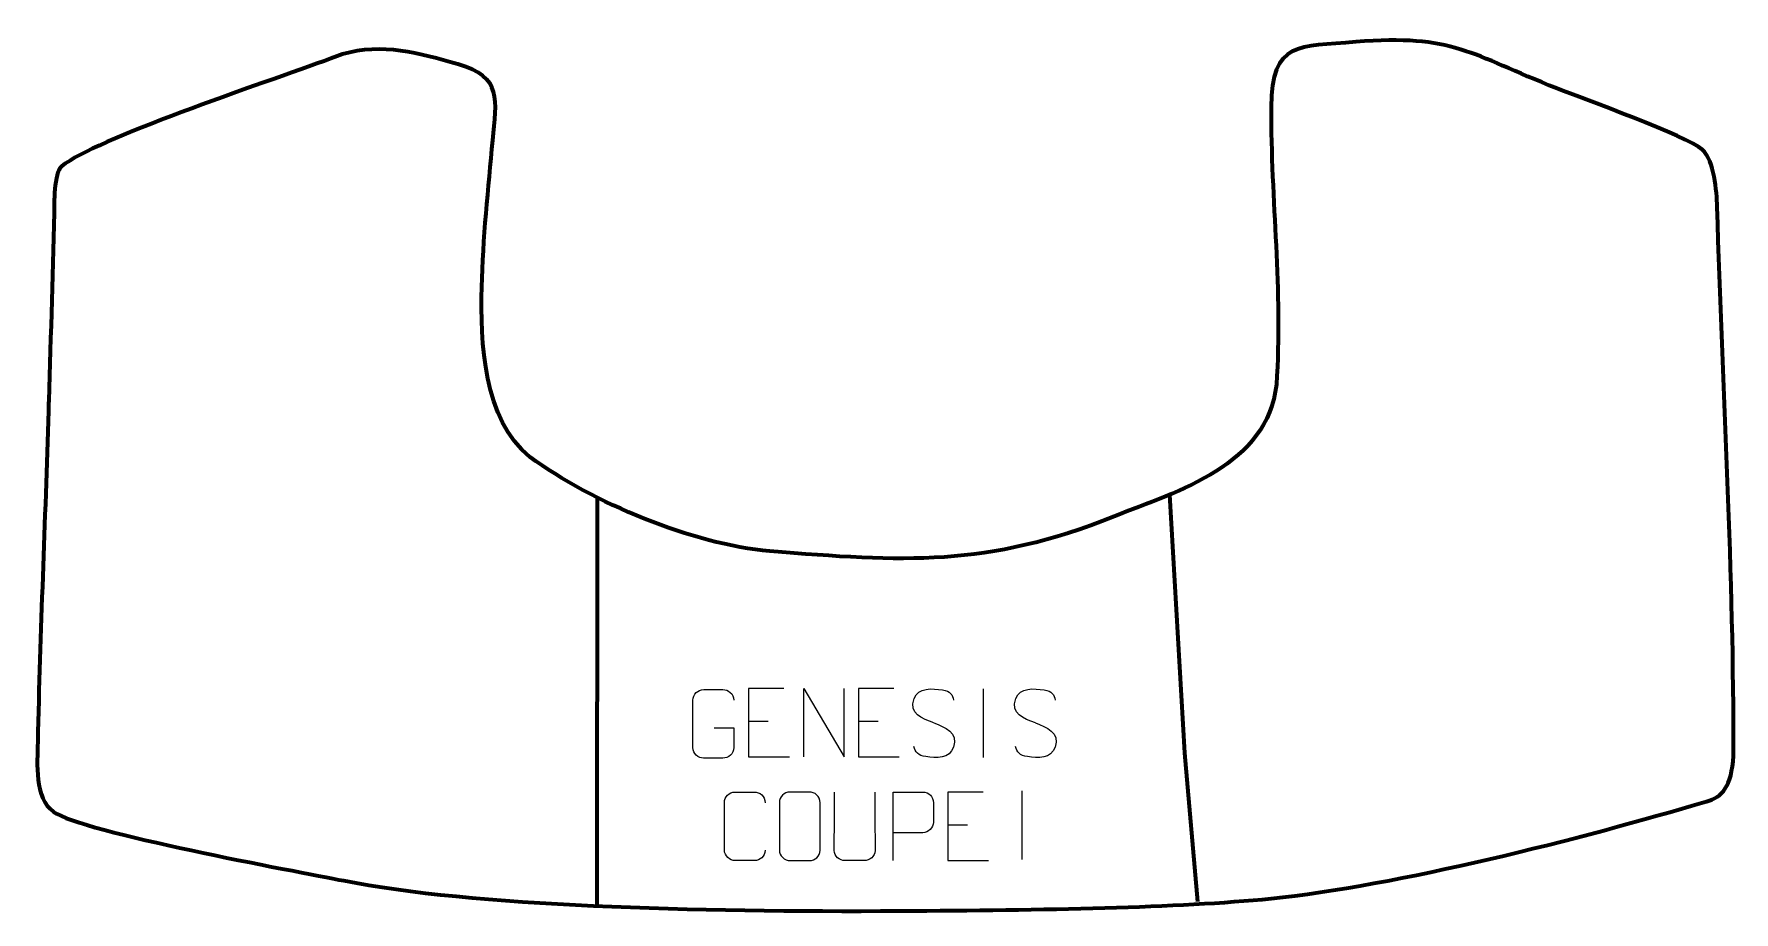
# Model space of a CAD drawing. Header units: millimetres. Extents: x 939 to 1558, y 203 to 522.
import ezdxf

# ---------------------------------------------------------------- set-up
doc = ezdxf.new("R2010")
doc.units = ezdxf.units.MM
doc.header["$MEASUREMENT"] = 0
doc.layers.add('layer 2', color=7, linetype='Continuous')
doc.layers.add('layer 3', color=7, linetype='Continuous')

msp = doc.modelspace()

# ---------------------------------------------------------------- linework, layer by layer
at = {"layer": 'layer 2', "color": 142, "lineweight": 158}
msp.add_open_spline([(1144.4422, 353.5631), (1144.4422, 353.5631), (1144.2979, 204.789), (1144.2979, 204.789)], degree=3, dxfattribs=at)
msp.add_open_spline([(1352.7701, 354.5282), (1352.7701, 354.5282), (1358.2367, 260.5834), (1358.2367, 260.5834), (1358.2367, 260.5834), (1358.2367, 260.5834), (1362.9992, 206.3438), (1362.9992, 206.3438)], degree=3, knots=[0, 0, 0, 0, 0.33333333, 0.33333333, 0.33333333, 0.33333333, 1, 1, 1, 1], dxfattribs=at)
at = {"layer": 'layer 3', "color": 242, "lineweight": 158}
msp.add_open_spline([(944.6917, 388.7697), (945.3597, 412.9983), (946.3541, 437.6188), (946.7034, 461.8174), (946.7034, 461.8174), (946.7526, 465.2285), (947.1896, 469.4895), (948.0691, 471.99), (948.0691, 471.99), (948.7897, 474.039), (949.5786, 474.4098), (952.6287, 476.3513), (952.6287, 476.3513), (968.6088, 486.5233), (1031.4178, 507.4228), (1051.7056, 514.9821), (1051.7056, 514.9821), (1066.0238, 519.2356), (1079.7583, 515.3763), (1093.6603, 511.3657), (1093.6603, 511.3657), (1110.1185, 506.6176), (1107.7133, 498.5004), (1106.3688, 483.7257), (1106.3688, 483.7257), (1104.8022, 466.5112), (1102.814, 447.3461), (1102.3782, 430.2392), (1102.3782, 430.2392), (1101.8632, 410.0249), (1102.9041, 382.0449), (1119.9938, 368.2275), (1119.9938, 368.2275), (1142.5693, 351.8062), (1179.3332, 336.31), (1207.2281, 334.0128), (1207.2281, 334.0128), (1255.6694, 330.0518), (1286.3162, 327.9929), (1332.6243, 346.6706), (1332.6243, 346.6706), (1356.1158, 355.8346), (1388.4475, 365.3755), (1391.7146, 394.6895), (1391.7146, 394.6895), (1394.1254, 428.971), (1389.6187, 461.7427), (1389.8018, 495.7644), (1389.8018, 495.7644), (1389.9323, 519.9938), (1399.9661, 517.5474), (1420.6231, 519.4836), (1420.6231, 519.4836), (1456.0516, 522.3697), (1462.4654, 514.9866), (1493.9757, 502.4791), (1493.9757, 502.4791), (1503.4991, 498.699), (1541.4398, 485.1987), (1546.7875, 480.2511), (1546.7875, 480.2511), (1551.2768, 476.0977), (1552.0652, 465.2735), (1552.2466, 459.3418), (1552.2466, 459.3418), (1554.254, 393.6998), (1558.3661, 324.747), (1558.1993, 259.4493), (1558.1993, 259.4493), (1557.4265, 248.0254), (1554.2383, 244.5784), (1548.312, 242.8127), (1548.312, 242.8127), (1503.6967, 229.5191), (1434.7837, 211.9446), (1389.7952, 207.4891), (1389.7952, 207.4891), (1355.7127, 204.1137), (1307.4698, 203.2663), (1254.5215, 202.9759), (1254.5215, 202.9759), (1180.3608, 202.5692), (1098.9797, 204.6947), (1052.0969, 213.9909), (1052.0969, 213.9909), (1034.538, 217.4726), (956.8991, 231.6484), (946.467, 239.0545), (946.467, 239.0545), (939.3317, 244.1201), (940.5432, 256.6965), (940.6997, 264.4744), (940.6997, 264.4744), (941.5059, 304.5599), (943.4216, 344.9463), (944.5873, 385.1004), (944.5873, 385.1004), (944.6228, 386.3236), (944.658, 387.5468), (944.6917, 388.7697)], degree=3, knots=[0, 0, 0, 0, 0.03846154, 0.03846154, 0.03846154, 0.03846154, 0.07692308, 0.07692308, 0.07692308, 0.07692308, 0.11538462, 0.11538462, 0.11538462, 0.11538462, 0.15384615, 0.15384615, 0.15384615, 0.15384615, 0.19230769, 0.19230769, 0.19230769, 0.19230769, 0.23076923, 0.23076923, 0.23076923, 0.23076923, 0.26923077, 0.26923077, 0.26923077, 0.26923077, 0.30769231, 0.30769231, 0.30769231, 0.30769231, 0.34615385, 0.34615385, 0.34615385, 0.34615385, 0.38461538, 0.38461538, 0.38461538, 0.38461538, 0.42307692, 0.42307692, 0.42307692, 0.42307692, 0.46153846, 0.46153846, 0.46153846, 0.46153846, 0.5, 0.5, 0.5, 0.5, 0.53846154, 0.53846154, 0.53846154, 0.53846154, 0.57692308, 0.57692308, 0.57692308, 0.57692308, 0.61538462, 0.61538462, 0.61538462, 0.61538462, 0.65384615, 0.65384615, 0.65384615, 0.65384615, 0.69230769, 0.69230769, 0.69230769, 0.69230769, 0.73076923, 0.73076923, 0.73076923, 0.73076923, 0.76923077, 0.76923077, 0.76923077, 0.76923077, 0.80769231, 0.80769231, 0.80769231, 0.80769231, 0.84615385, 0.84615385, 0.84615385, 0.84615385, 0.88461538, 0.88461538, 0.88461538, 0.88461538, 0.92307692, 0.92307692, 0.92307692, 0.92307692, 1, 1, 1, 1], dxfattribs=at)
at = {"layer": 'layer 3', "color": 250, "lineweight": 9}
for points, knots in [([(1186.9648, 269.6136), (1186.9648, 269.6136), (1194.1329, 269.6136), (1194.1329, 269.6136), (1194.1329, 269.6136), (1194.1329, 269.6136), (1194.1329, 262.4455), (1194.1329, 262.4455), (1194.1329, 262.4455), (1193.9932, 260.1221), (1192.316, 258.6425), (1190.1682, 258.6317), (1190.1682, 258.6317), (1187.8364, 258.6321), (1185.5044, 258.6321), (1183.1729, 258.6317), (1183.1729, 258.6317), (1181.248, 258.5263), (1179.2758, 260.4108), (1179.287, 262.4281), (1179.287, 262.4281), (1179.2874, 268.1982), (1179.2874, 273.9679), (1179.287, 279.7372), (1179.287, 279.7372), (1179.2912, 281.8753), (1181.038, 283.5945), (1183.1903, 283.5811), (1183.1903, 283.5811), (1185.516, 283.5811), (1187.8421, 283.5811), (1190.1682, 283.5811), (1190.1682, 283.5811), (1192.1149, 283.6165), (1194.1063, 282.125), (1194.1329, 279.6873)], [0, 0, 0, 0, 0.1, 0.1, 0.1, 0.1, 0.2, 0.2, 0.2, 0.2, 0.3, 0.3, 0.3, 0.3, 0.4, 0.4, 0.4, 0.4, 0.5, 0.5, 0.5, 0.5, 0.6, 0.6, 0.6, 0.6, 0.7, 0.7, 0.7, 0.7, 0.8, 0.8, 0.8, 0.8, 1, 1, 1, 1]), ([(1212.4157, 283.9843), (1212.4157, 283.9843), (1199.5418, 283.9843), (1199.5418, 283.9843), (1199.5418, 283.9843), (1199.5418, 283.9843), (1199.5418, 259.0307), (1199.5418, 259.0307), (1199.5418, 259.0307), (1199.5418, 259.0307), (1214.4076, 259.0307), (1214.4076, 259.0307)], [0, 0, 0, 0, 0.25, 0.25, 0.25, 0.25, 0.5, 0.5, 0.5, 0.5, 1, 1, 1, 1]), ([(1219.6473, 259.0308), (1219.6473, 259.0308), (1219.6473, 283.9843), (1219.6473, 283.9843), (1219.6473, 283.9843), (1219.6473, 283.9843), (1234.3021, 259.0308), (1234.3021, 259.0308), (1234.3021, 259.0308), (1234.3021, 259.0308), (1234.3021, 283.9843), (1234.3021, 283.9843)], [0, 0, 0, 0, 0.25, 0.25, 0.25, 0.25, 0.5, 0.5, 0.5, 0.5, 1, 1, 1, 1]), ([(1252.4157, 283.9843), (1252.4157, 283.9843), (1239.5418, 283.9843), (1239.5418, 283.9843), (1239.5418, 283.9843), (1239.5418, 283.9843), (1239.5418, 259.0307), (1239.5418, 259.0307), (1239.5418, 259.0307), (1239.5418, 259.0307), (1254.4076, 259.0307), (1254.4076, 259.0307)], [0, 0, 0, 0, 0.25, 0.25, 0.25, 0.25, 0.5, 0.5, 0.5, 0.5, 1, 1, 1, 1]), ([(1266.9747, 271.5075), (1262.7264, 272.9779), (1257.8183, 274.7737), (1259.8234, 280.294), (1259.8234, 280.294), (1261.3269, 284.4339), (1266.5405, 284.0454), (1270.1441, 283.4443), (1270.1441, 283.4443), (1273.0047, 282.9671), (1273.8694, 281.7539), (1274.18, 279.6698)], [0, 0, 0, 0, 0.25, 0.25, 0.25, 0.25, 0.5, 0.5, 0.5, 0.5, 1, 1, 1, 1]), ([(1303.9747, 271.5075), (1299.7264, 272.9779), (1294.8183, 274.7737), (1296.8234, 280.294), (1296.8234, 280.294), (1298.3269, 284.4339), (1303.5405, 284.0454), (1307.1441, 283.4443), (1307.1441, 283.4443), (1310.0047, 282.9671), (1310.8694, 281.7539), (1311.18, 279.6698)], [0, 0, 0, 0, 0.25, 0.25, 0.25, 0.25, 0.5, 0.5, 0.5, 0.5, 1, 1, 1, 1]), ([(1266.9747, 271.5074), (1270.9933, 269.8607), (1276.0228, 267.9724), (1274.1888, 262.6121), (1274.1888, 262.6121), (1272.729, 258.3457), (1267.8182, 258.6024), (1264.0921, 259.1571), (1264.0921, 259.1571), (1261.3421, 259.5669), (1260.1212, 260.7804), (1259.7432, 262.8926)], [0, 0, 0, 0, 0.25, 0.25, 0.25, 0.25, 0.5, 0.5, 0.5, 0.5, 1, 1, 1, 1]), ([(1303.9747, 271.5074), (1307.9933, 269.8607), (1313.0228, 267.9724), (1311.1888, 262.6121), (1311.1888, 262.6121), (1309.729, 258.3457), (1304.8182, 258.6024), (1301.0921, 259.1571), (1301.0921, 259.1571), (1298.3421, 259.5669), (1297.1212, 260.7804), (1296.7432, 262.8926)], [0, 0, 0, 0, 0.25, 0.25, 0.25, 0.25, 0.5, 0.5, 0.5, 0.5, 1, 1, 1, 1]), ([(1205.5884, 225.1173), (1205.4486, 222.7939), (1203.7714, 221.3143), (1201.6237, 221.3035), (1201.6237, 221.3035), (1199.2918, 221.3039), (1196.9599, 221.3039), (1194.6284, 221.3035), (1194.6284, 221.3035), (1192.7034, 221.1981), (1190.7313, 223.0826), (1190.7425, 225.0999), (1190.7425, 225.0999), (1190.7429, 230.87), (1190.7429, 236.6397), (1190.7425, 242.409), (1190.7425, 242.409), (1190.7467, 244.5471), (1192.4934, 246.2663), (1194.6458, 246.2528), (1194.6458, 246.2528), (1196.9715, 246.2528), (1199.2976, 246.2528), (1201.6237, 246.2528), (1201.6237, 246.2528), (1203.5703, 246.2883), (1205.5617, 244.7968), (1205.5884, 242.3592)], [0, 0, 0, 0, 0.125, 0.125, 0.125, 0.125, 0.25, 0.25, 0.25, 0.25, 0.375, 0.375, 0.375, 0.375, 0.5, 0.5, 0.5, 0.5, 0.625, 0.625, 0.625, 0.625, 0.75, 0.75, 0.75, 0.75, 1, 1, 1, 1]), ([(1214.6458, 246.2528), (1216.9715, 246.2528), (1219.2976, 246.2528), (1221.6237, 246.2528), (1221.6237, 246.2528), (1223.5703, 246.2884), (1225.5617, 244.7968), (1225.5884, 242.3592), (1225.5884, 242.3592), (1225.588, 236.6123), (1225.588, 230.865), (1225.5884, 225.1173), (1225.5884, 225.1173), (1225.4486, 222.7939), (1223.7714, 221.3143), (1221.6237, 221.3035), (1221.6237, 221.3035), (1219.2918, 221.3039), (1216.9599, 221.3039), (1214.6284, 221.3035), (1214.6284, 221.3035), (1212.7034, 221.1981), (1210.7313, 223.0826), (1210.7425, 225.0999), (1210.7425, 225.0999), (1210.7428, 230.87), (1210.7428, 236.6397), (1210.7425, 242.409), (1210.7425, 242.409), (1210.7467, 244.5471), (1212.4934, 246.2663), (1214.6458, 246.2528)], [0, 0, 0, 0, 0.11111111, 0.11111111, 0.11111111, 0.11111111, 0.22222222, 0.22222222, 0.22222222, 0.22222222, 0.33333333, 0.33333333, 0.33333333, 0.33333333, 0.44444444, 0.44444444, 0.44444444, 0.44444444, 0.55555556, 0.55555556, 0.55555556, 0.55555556, 0.66666667, 0.66666667, 0.66666667, 0.66666667, 0.77777778, 0.77777778, 0.77777778, 0.77777778, 1, 1, 1, 1]), ([(1245.4926, 246.2573), (1245.4922, 240.7178), (1245.588, 230.516), (1245.5884, 224.9756), (1245.5884, 224.9756), (1245.4486, 222.7361), (1243.7714, 221.3099), (1241.6237, 221.2994), (1241.6237, 221.2994), (1239.2918, 221.2998), (1236.9599, 221.2998), (1234.6284, 221.2994), (1234.6284, 221.2994), (1232.7034, 221.1979), (1230.7313, 223.0144), (1230.7425, 224.9589), (1230.7425, 224.9589), (1230.7428, 230.5208), (1230.8382, 240.6962), (1230.8378, 246.2573)], [0, 0, 0, 0, 0.16666667, 0.16666667, 0.16666667, 0.16666667, 0.33333333, 0.33333333, 0.33333333, 0.33333333, 0.5, 0.5, 0.5, 0.5, 0.66666667, 0.66666667, 0.66666667, 0.66666667, 1, 1, 1, 1]), ([(1252.1537, 221.2996), (1252.1537, 221.2996), (1252.1537, 246.2532), (1252.1537, 246.2532), (1252.1537, 246.2532), (1255.7487, 246.2532), (1259.344, 246.2532), (1262.9394, 246.2532), (1262.9394, 246.2532), (1265.2646, 246.2153), (1266.822, 244.7252), (1266.8178, 242.3591), (1266.8178, 242.3591), (1266.8174, 240.3234), (1266.8174, 237.2641), (1266.8178, 235.2281), (1266.8178, 235.2281), (1266.8113, 233.3527), (1264.9991, 231.4108), (1262.9895, 231.3917), (1262.9895, 231.3917), (1262.9895, 231.3917), (1252.1537, 231.3917), (1252.1537, 231.3917)], [0, 0, 0, 0, 0.14285714, 0.14285714, 0.14285714, 0.14285714, 0.28571429, 0.28571429, 0.28571429, 0.28571429, 0.42857143, 0.42857143, 0.42857143, 0.42857143, 0.57142857, 0.57142857, 0.57142857, 0.57142857, 0.71428571, 0.71428571, 0.71428571, 0.71428571, 1, 1, 1, 1]), ([(1284.9268, 246.2532), (1284.9268, 246.2532), (1272.0529, 246.2532), (1272.0529, 246.2532), (1272.0529, 246.2532), (1272.0529, 246.2532), (1272.0529, 221.2996), (1272.0529, 221.2996), (1272.0529, 221.2996), (1272.0529, 221.2996), (1286.9187, 221.2996), (1286.9187, 221.2996)], [0, 0, 0, 0, 0.25, 0.25, 0.25, 0.25, 0.5, 0.5, 0.5, 0.5, 1, 1, 1, 1])]:
    msp.add_open_spline(points, degree=3, knots=knots, dxfattribs=at)
for points in [[(1284.9692, 283.8207), (1284.9692, 283.8207), (1284.9692, 258.8466), (1284.9692, 258.8466)], [(1199.5418, 272.1046), (1199.5418, 272.1046), (1206.7099, 272.1046), (1206.7099, 272.1046)], [(1239.5418, 272.1046), (1239.5418, 272.1046), (1246.7099, 272.1046), (1246.7099, 272.1046)], [(1299.0913, 246.7194), (1299.0913, 246.7194), (1299.0913, 221.7453), (1299.0913, 221.7453)], [(1272.0529, 234.3735), (1272.0529, 234.3735), (1279.221, 234.3735), (1279.221, 234.3735)]]:
    msp.add_open_spline(points, degree=3, dxfattribs=at)

doc.saveas('drawing.dxf')
